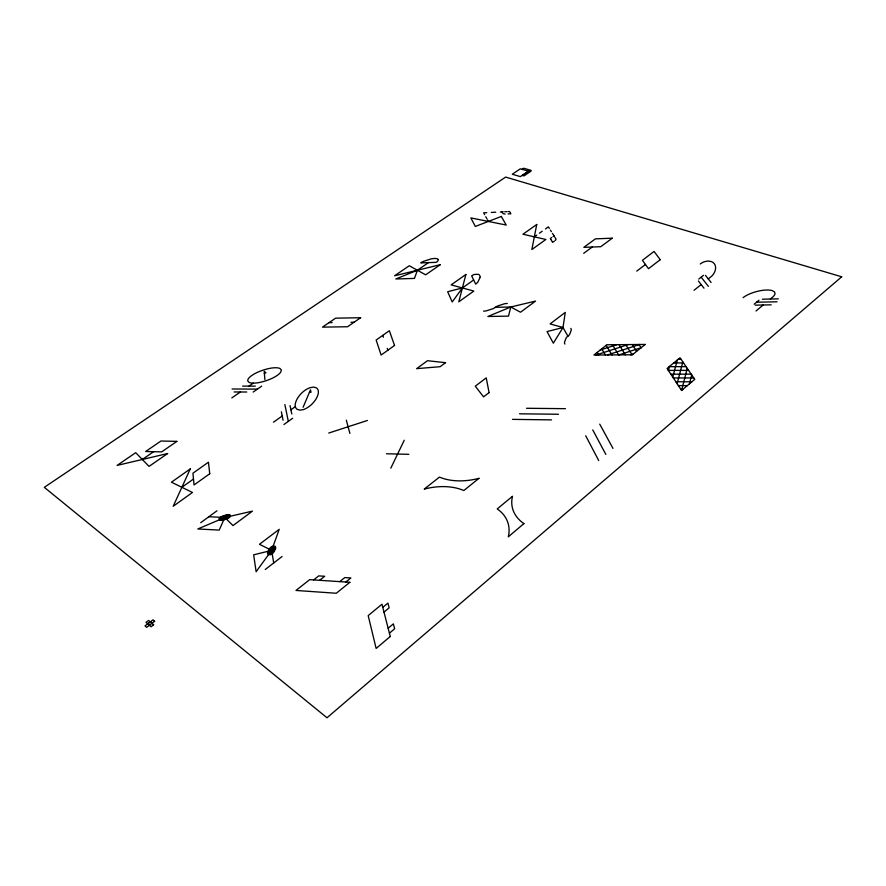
<?xml version="1.0" encoding="UTF-8"?>
<svg xmlns="http://www.w3.org/2000/svg" width="886" height="886" viewBox="0 0 886 886"><rect width="100%" height="100%" fill="white"/><g stroke="black" fill="none" stroke-linecap="round" stroke-linejoin="round"><path stroke-width="1.33" d="M563.009 327.521L547.05 331.574L553.351 343.192L563.009 327.521L565.257 312.404L550.095 323.911L563.009 327.521L567.904 336.171A10.776 6.113 -12.1 0 0 566.165 337.876L564.471 342.361A10.787 6.136 -12.1 0 0 564.925 344.067M510.801 306.988L508.498 316.125L487.854 316.49L510.801 306.988L535.565 301.074L520.514 312.237L510.801 306.988L495.429 307.309A10.056 5.405 -14.5 0 1 493.125 308.66L486.392 310.842A10.056 5.405 -14.6 0 1 483.568 311.13M689.419 383.848L691.689 374.867M681.589 390.46L694.746 379.352L680.005 357.767L667.08 368.465L681.589 390.46L687.237 368.343M677.103 383.671L682.84 361.92M672.74 377.048L677.347 359.971M668.443 370.536L669.583 366.383M271.637 550.394L253.651 554.835L256.12 571.725L271.637 550.394L279.223 529.319L259.487 544.281L271.637 550.394L273.708 562.975M417.395 270.241L414.46 278.414L395.809 278.979L417.395 270.241L428.481 262.621M303.09 407.294L310.499 389.84L311.03 392.254L309.435 392.365M224.822 517.49L219.219 530.083L197.799 528.975L224.822 517.49L252.444 511.133L232.985 525.586L224.822 517.49L208.874 516.737M390.826 468.151L404.237 440.253M462.403 287.95L452.203 301.96L447.663 291.738L462.403 287.95L473.645 279.954M389.419 633.191L394.658 628.772L393.362 623.866L388.146 628.252M755.991 311.008L763.2 304.994M770.344 299.025L772.703 297.043A13.368 7.287 -7 0 0 775.006 294.008L774.597 291.915L772.027 290.542A13.434 7.354 -6.9 0 0 766.711 290.021A21.131 11.618 -6.9 0 0 760.731 290.63A32.129 17.775 -6.8 0 0 747.352 294.983A21.109 11.629 -7 0 0 743.11 297.685M754.174 304.197L758.948 300.232M384.003 612.115L389.153 607.829L387.913 603.111L382.774 607.364M345.817 582.036L350.878 577.96L344.798 577.572L339.726 581.637M694.037 290.276L701.191 284.572M708.279 278.913L710.638 277.03A19.846 10.577 -9 0 0 713.496 274.029A29.825 15.87 -9.3 0 0 715.467 266.365A19.802 10.521 -9 0 0 714.127 263.541A12.648 6.711 -8.9 0 0 711.17 261.514L707.903 261.016L704.326 261.735A12.692 6.723 -8.7 0 0 700.261 263.984M313.633 579.92L318.716 575.889L324.697 576.277L319.613 580.308M698.81 279.046L703.528 275.302M265.257 569.476L282.091 556.508M636.779 271.105L645.451 264.471M147.696 623.799L150.243 621.872M583.686 253.341L592.28 247.028M200.712 522.696L216.981 510.812M554.348 241.147L552.676 242.354L552.144 241.49M555.312 240.449L556.076 239.176M551.734 237.492L550.306 238.511L550.826 239.364M553.108 236.507L554.005 235.853M283.93 424.527L292.712 418.247M181.874 487.289L193.48 479.038M273.442 422.223L282.213 415.988M290.929 409.797L295.359 406.652A21.131 11.85 -20 0 1 295.47 403.075A31.951 17.975 -19.7 0 1 300.919 393.827A21.065 11.784 -19.9 0 1 304.939 390.361A13.401 7.465 -20 0 1 309.79 387.791L313.489 387.071L316.324 387.813A13.379 7.42 -20.1 0 1 318.185 390.427A20.965 11.629 -20.4 0 1 318.163 393.938A31.641 17.498 -20.6 0 1 312.813 403.23A21.02 11.684 -20.4 0 1 308.749 406.785A14.298 7.985 -20.4 0 1 303.488 409.598L300.033 410.152L297.164 409.354A13.5 7.564 -20.2 0 1 295.359 406.652M534.336 236.828L536.694 235.155M539.441 233.206L542.199 231.246M545.455 228.931L548.379 226.849L549.353 228.4M253.152 392.066L261.669 386.163M142.314 459.48L153.643 451.683M231.822 397.903L240.416 391.989M248.955 386.119L253.296 383.14A20.179 10.71 -20.8 0 0 258.679 382.63A30.29 15.992 -20.7 0 0 272.29 378.233A20.168 10.71 -20.7 0 0 277.229 375.409A12.925 6.889 -20.6 0 0 280.685 372.209L281.371 369.96L279.887 368.432A12.991 6.955 -20.7 0 0 275.668 367.745A20.422 10.986 -20.8 0 0 270.319 368.266A31.065 16.801 -20.9 0 0 256.862 372.607A20.433 10.986 -20.9 0 0 251.945 375.398A13.811 7.398 -21 0 0 248.224 378.787L247.67 380.847L249.099 382.409A12.936 6.889 -20.9 0 0 253.296 383.14M528.455 171.164L520.403 176.624L512.274 174.243L520.315 168.827L529.429 171.43L531.024 170.345L523.637 168.229L522.031 169.304M596.068 355.009L628.096 344.588M607.519 354.943L639.637 344.488M619.037 354.876L641.176 347.666M630.644 354.799L633.457 353.891M328.761 433.044L367.402 420.485M600.243 350.014L616.623 344.698M264.36 373.305L265.966 372.84L264.194 371.289L264.881 379.551M486.779 212.662L483.645 212.817L484.664 214.678M491.365 212.43L495.783 212.219M500.357 211.987L503.215 211.843M504.754 211.776L507.08 211.654M508.365 211.588L509.572 211.532L510.181 212.574M505.098 214.069L502.827 213.526M508.077 213.925L510.89 213.792L510.546 213.205M762.392 299.191L778.318 298.848M756.566 302.215L777.044 301.794M755.237 305.149L771.197 304.839M329.049 322.637L332.161 322.593M350.967 322.271L354.123 322.216M678.189 359.273L681.024 359.262M673.714 362.972L683.538 362.939M669.229 366.682L686.063 366.638M668.354 370.403L688.621 370.381M670.835 374.158L691.202 374.147M673.327 377.934L693.793 377.957M675.841 381.744L691.866 381.777M678.377 385.598L687.314 385.62M242.631 386.097L255.301 386.141M680.946 389.475L682.741 389.486M232.077 388.998L257.416 389.109M234.092 391.955L246.773 392.022M526.517 408.28L565.445 408.667M519.528 413.806L558.512 414.26M512.496 419.366L551.524 419.886M386.473 453.765L408.823 454.319M150.443 621.773L152.093 623.212M147.563 623.954L149.213 625.394M705.489 275.369L711.104 282.479M701.169 277.174L708.357 286.355M698.412 280.995L703.982 288.183M638.983 344.499L641.076 347.744M632.305 344.554L636.624 351.332M625.66 344.61L632.072 354.799M550.416 230.105L551.38 231.656M552.454 233.383L553.041 234.314M553.451 234.978L554.547 236.739M555.079 237.581L555.666 238.522M619.037 344.676L625.35 354.832M551.092 239.796L551.745 240.848M612.447 344.732L618.661 354.876M606.19 345.318L612.005 354.909M601.716 348.851L605.36 354.954M597.23 352.406L598.748 354.987M501.908 211.909L502.262 212.54M599.733 424.139L612.979 448.405M485.761 216.693L486.957 218.897M487.544 219.972L488.341 221.434M592.745 429.92L605.847 454.429M585.701 435.746L598.67 460.487M382.774 335.373L383.405 337.201M387.215 348.353L387.858 350.236M346.315 420.185L349.892 433.431M290.043 405.633L291.815 414.006M284.86 404.548L288.327 421.382M281.371 411.78L283.066 420.241M567.904 336.171A10.643 5.992 -12.6 0 0 569.632 334.465L571.282 330.035A10.632 5.969 -12.6 0 0 570.828 328.374M495.429 307.309A10.167 5.515 -14.2 0 1 497.722 305.947L504.444 303.776A10.167 5.515 -14.1 0 1 507.268 303.477M272.301 549.885C271.47 552.764 270.23 549.309 272.301 549.885M272.966 549.375C271.304 555.145 268.812 548.224 272.966 549.375M438.227 259.487L438.027 260.65A7.476 3.754 -15.8 0 1 436.244 262.345L420.75 262.887A11.773 5.947 -15.9 0 1 423.486 261.359L431.283 258.845A11.773 5.947 -15.8 0 1 434.517 258.468A7.498 3.777 -15.8 0 1 437.163 258.734L438.227 259.487M536.739 224.49L531.866 249.509L545.887 239.475L522.95 234.225L536.739 224.49M223.892 517.668L225.786 517.169L223.892 517.668M221.112 518.21L221.279 519.174A2.99 1.783 -24.5 0 0 222.22 519.406A4.674 2.791 -24.5 0 0 223.438 519.318L226.539 518.31A4.674 2.791 -24.5 0 0 227.68 517.623A2.99 1.783 -24.5 0 0 228.499 516.815L228.366 515.807A2.99 1.794 -24.5 0 0 227.425 515.574A4.696 2.813 -24.5 0 0 226.207 515.652L223.117 516.66A4.696 2.813 -24.6 0 0 221.976 517.346A3.179 1.905 -24.6 0 0 221.112 518.21M222.043 518.022L222.164 518.753A2.248 1.34 -24.5 0 0 222.873 518.919A3.511 2.093 -24.5 0 0 223.793 518.864L226.107 518.1A3.511 2.093 -24.5 0 0 226.971 517.59A2.237 1.34 -24.5 0 0 227.58 516.981L227.48 516.228A2.248 1.34 -24.5 0 0 226.772 516.051A3.522 2.104 -24.5 0 0 225.864 516.106L223.549 516.87A3.522 2.104 -24.5 0 0 222.685 517.391A2.381 1.429 -24.5 0 0 222.043 518.022M222.973 517.845C226.417 519.96 227.791 513.991 222.973 517.845M219.252 518.565L219.506 520.016A4.485 2.68 -24.6 0 0 220.924 520.359A7.01 4.186 -24.5 0 0 222.751 520.248L227.403 518.72A7.01 4.186 -24.4 0 0 229.109 517.69A4.485 2.68 -24.4 0 0 230.327 516.483L230.138 514.965A4.485 2.691 -24.5 0 0 228.721 514.622A7.044 4.22 -24.5 0 0 226.894 514.744L222.264 516.25A7.044 4.22 -24.6 0 0 220.559 517.28A4.773 2.857 -24.6 0 0 219.252 518.565M220.182 518.388L220.392 519.595A3.743 2.237 -24.5 0 0 221.578 519.883A5.848 3.489 -24.5 0 0 223.095 519.783L226.971 518.52A5.848 3.489 -24.4 0 0 228.4 517.657A3.732 2.237 -24.4 0 0 229.408 516.649L229.252 515.386A3.743 2.237 -24.5 0 0 228.067 515.098A5.87 3.511 -24.5 0 0 226.55 515.198L222.696 516.46A5.87 3.511 -24.6 0 0 221.267 517.313A3.976 2.381 -24.6 0 0 220.182 518.388M465.892 274.472L458.804 301.816L473.822 291.062L451.14 284.882L465.892 274.472M480.101 277.396L477.775 282.224A12.149 6.324 -15 0 1 475.66 284.096L471.662 275.856A7.752 4.031 -14.8 0 1 474.375 274.438L478.374 274.306A7.741 4.02 -14.9 0 1 479.769 275.601A12.127 6.302 -15 0 1 480.101 277.396M274.25 549.298L272.954 551.712A4.873 3.068 -24.2 0 1 272.002 552.609A3.311 2.082 -24.2 0 1 270.795 553.285L269.366 553.163A3.112 1.96 -24.1 0 1 268.967 552.432A4.884 3.079 -24.1 0 1 269.023 551.491L270.33 549.076A4.873 3.079 -24.1 0 1 271.271 548.19A3.112 1.96 -24.1 0 1 272.412 547.548L273.896 547.637A3.112 1.96 -24.1 0 1 274.295 548.356A4.873 3.068 -24.2 0 1 274.25 549.298M274.904 549.021L273.276 552.044A6.091 3.832 -24.2 0 1 272.091 553.163A4.131 2.603 -24.2 0 1 270.573 554.016L268.79 553.861A3.898 2.459 -24.2 0 1 268.303 552.942A6.102 3.854 -24.1 0 1 268.369 551.756L269.997 548.744A6.102 3.843 -24 0 1 271.182 547.637A3.887 2.448 -24 0 1 272.6 546.839L274.461 546.95A3.887 2.448 -24.1 0 1 274.959 547.847A6.091 3.832 -24.2 0 1 274.904 549.021M275.557 548.755L273.608 552.377A7.309 4.596 -24.2 0 1 272.179 553.717A4.962 3.123 -24.2 0 1 270.363 554.747L268.225 554.547A4.674 2.946 -24.2 0 1 267.638 553.451A7.321 4.618 -24.1 0 1 267.705 552.033L269.676 548.423A7.321 4.618 -24 0 1 271.094 547.094A4.663 2.935 -24 0 1 272.788 546.13L275.025 546.252A4.663 2.935 -24.1 0 1 275.624 547.338A7.309 4.596 -24.2 0 1 275.557 548.755M273.597 549.575L272.622 551.38A3.655 2.304 -24.2 0 1 271.913 552.056A2.481 1.562 -24.2 0 1 271.005 552.565L269.931 552.465A2.337 1.473 -24.1 0 1 269.643 551.923A3.655 2.304 -24.1 0 1 269.676 551.214L270.651 549.409A3.655 2.304 -24.1 0 1 271.36 548.733A2.337 1.473 -24.1 0 1 272.212 548.257L273.331 548.323A2.337 1.473 -24.1 0 1 273.63 548.866A3.655 2.304 -24.2 0 1 273.597 549.575M190.268 468.915L173.202 506.26L192.461 492.472L171.452 482.194L190.268 468.915M841.7 276.797L327 717.771L44.3 487.333L505.651 177.078L841.7 276.797M390.261 636.502L376.129 648.441L368.188 615.615L381.966 604.219L390.261 636.502M523.914 523.626L508.298 536.816A53.315 35.805 -17.5 0 0 497.223 508.918L512.496 496.282A52.938 35.008 -12.7 0 0 523.914 523.626M349.881 582.301L336.281 593.255L295.99 590.453L309.657 579.654L349.881 582.301M478.961 478.329L463.832 490.523A52.219 34.299 -18.3 0 0 424.217 489.116L439.445 477.089A49.273 30.589 -15.9 0 0 478.961 478.329M645.185 344.444L632.338 354.799L593.919 355.02L606.877 344.776L645.185 344.444M660.225 259.698L648.508 268.702L642.428 260.285L654.056 251.436L660.225 259.698M489.083 392.609L483.546 396.862L475.284 386.185L486.226 377.857L489.083 392.609M154.64 621.285L146.655 627.332L145.005 625.881L152.99 619.857L154.64 621.285M153.621 624.796L151.074 626.734L146.046 622.371L148.593 620.455L153.621 624.796M612.292 238.179L600.752 246.707L583.841 247.338L595.425 238.855L612.292 238.179M445.536 362.684L440.132 366.693L416.641 368.654L427.495 360.713L445.536 362.684M209.738 473.755L194.045 484.952L192.926 473.202L208.443 462.215L209.738 473.755M394.547 345.462L381.124 355.053L376.151 340.047L389.364 330.722L394.547 345.462M360.635 317.72L347.567 326.746L322.482 327.133L335.584 318.174L360.635 317.72M167.609 453.543L149.058 466.39L135.702 452.691L117.107 465.405L167.609 453.543M440.276 264.692L425.645 274.826L409.288 265.745L394.58 275.79L440.276 264.692M176.879 441.372L161.651 451.893L145.692 451.483L160.942 441.018L176.879 441.372M529.407 170.655L522.363 175.417L524.003 175.893L531.046 171.12L529.407 170.655M501.332 216.439L475.328 226.451L470.854 217.901L506.216 225.055L501.332 216.439"/></g></svg>
